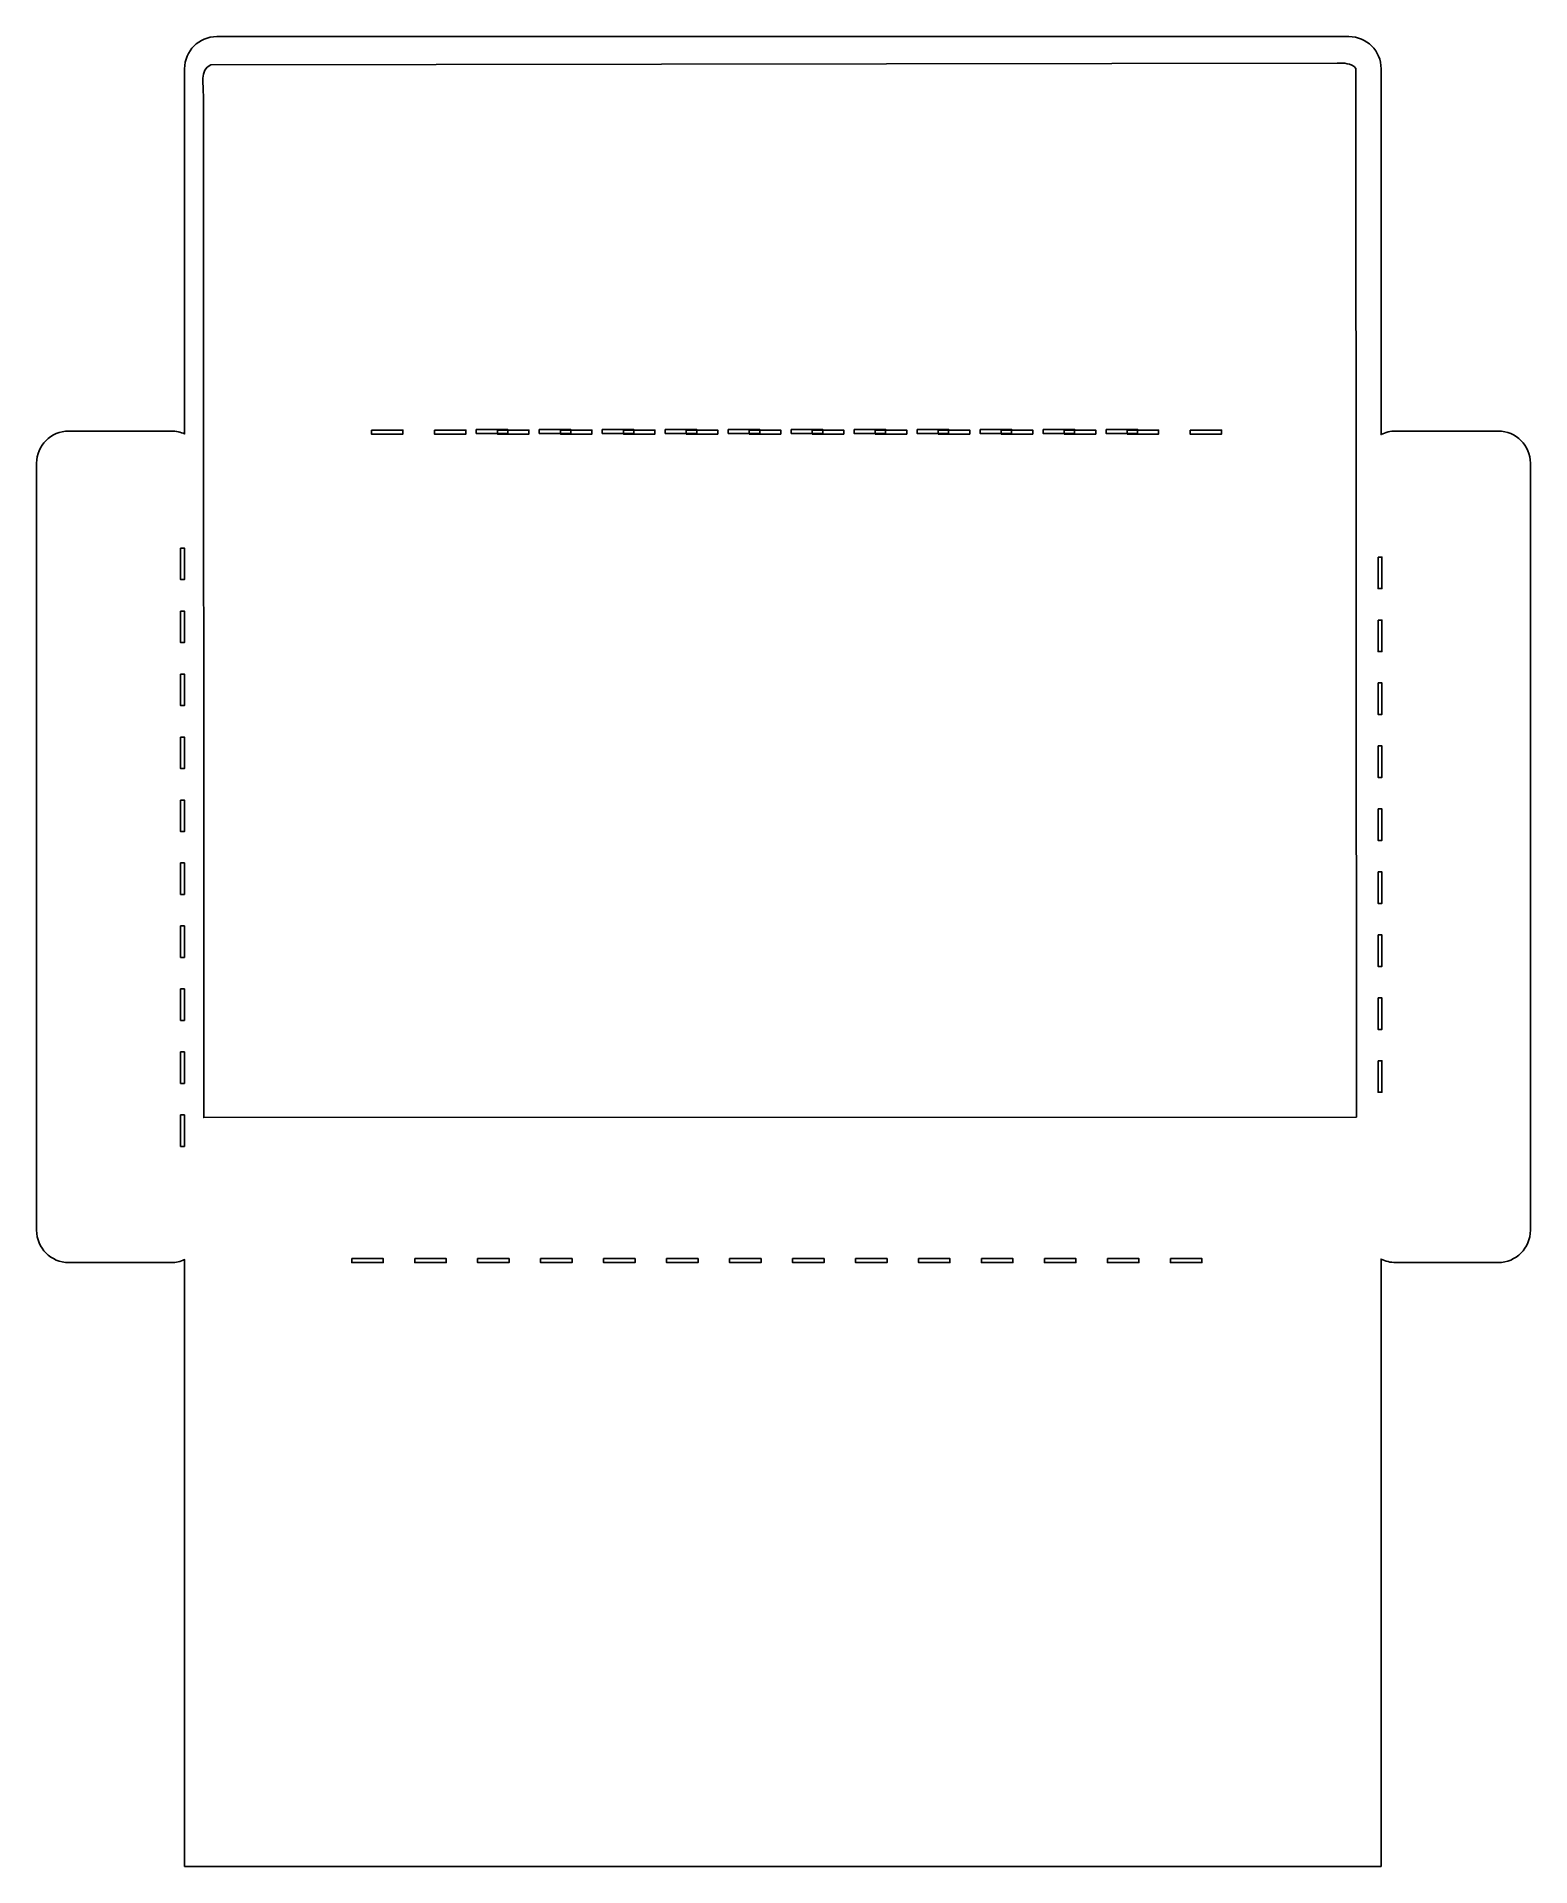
# Model space of a CAD drawing. Header units: centimetres. Extents: x -11.3 to 11.3, y -13.8 to 13.8.
import ezdxf

# ---------------------------------------------------------------- set-up
doc = ezdxf.new("R2010")
doc.units = ezdxf.units.CM
doc.header["$MEASUREMENT"] = 0
doc.layers.add('Layer 1', color=7, linetype='Continuous')

msp = doc.modelspace()

# ---------------------------------------------------------------- linework, layer by layer
at = {"layer": 'Layer 1', "color": 4, "lineweight": 25}
for points, knots in [([(-8.57126, 13.83854), (-8.84112, 13.83854), (-9.05826, 13.6214), (-9.05826, 13.35154), (-9.05826, 13.35154), (-9.05826, 13.35154), (-9.05826, 7.82919), (-9.05826, 7.82919), (-9.05826, 7.82919), (-9.11945, 7.85679), (-9.18746, 7.87218), (-9.25918, 7.87218), (-9.25918, 7.87218), (-9.25918, 7.87218), (-10.80947, 7.87218), (-10.80947, 7.87218), (-10.80947, 7.87218), (-11.07933, 7.87218), (-11.29647, 7.65504), (-11.29647, 7.38518), (-11.29647, 7.38518), (-11.29647, 7.38518), (-11.29647, -4.2168), (-11.29647, -4.2168), (-11.29647, -4.2168), (-11.29647, -4.48666), (-11.07933, -4.70463), (-10.80947, -4.70463), (-10.80947, -4.70463), (-10.80947, -4.70463), (-9.25918, -4.70463), (-9.25918, -4.70463), (-9.25918, -4.70463), (-9.18743, -4.70463), (-9.11948, -4.68843), (-9.05826, -4.66081), (-9.05826, -4.66081), (-9.05826, -4.66081), (-9.05826, -4.76582), (-9.05826, -4.76582), (-9.05826, -4.76582), (-9.05826, -4.76582), (-9.05826, -13.83855), (-9.05826, -13.83855), (-9.05826, -13.83855), (-9.05826, -13.83855), (9.03924, -13.83855), (9.03924, -13.83855), (9.03924, -13.83855), (9.03924, -13.83855), (9.03924, -4.76582), (9.03924, -4.76582), (9.03924, -4.76582), (9.03924, -4.76582), (9.03924, -4.65172), (9.03924, -4.65172), (9.03924, -4.65172), (9.10537, -4.68519), (9.18054, -4.70464), (9.26, -4.70464), (9.26, -4.70464), (9.26, -4.70464), (10.80947, -4.70464), (10.80947, -4.70464), (10.80947, -4.70464), (11.07933, -4.70464), (11.29647, -4.48668), (11.29647, -4.21681), (11.29647, -4.21681), (11.29647, -4.21681), (11.29647, 7.38517), (11.29647, 7.38517), (11.29647, 7.38517), (11.29647, 7.65503), (11.07933, 7.87217), (10.80947, 7.87217), (10.80947, 7.87217), (10.80947, 7.87217), (9.26, 7.87217), (9.26, 7.87217), (9.26, 7.87217), (9.18051, 7.87217), (9.10539, 7.85275), (9.03924, 7.81925), (9.03924, 7.81925), (9.03924, 7.81925), (9.03924, 13.35152), (9.03924, 13.35152), (9.03924, 13.35152), (9.03924, 13.62138), (8.8221, 13.83852), (8.55224, 13.83852), (8.55224, 13.83852), (8.55224, 13.83852), (-8.57126, 13.83852), (-8.57126, 13.83852), (-8.57126, 13.83852), (-8.57126, 13.83852), (-8.57126, 13.83854), (-8.57126, 13.83854)], [0, 0, 0, 0, 0.03846154, 0.03846154, 0.03846154, 0.03846154, 0.07692308, 0.07692308, 0.07692308, 0.07692308, 0.11538462, 0.11538462, 0.11538462, 0.11538462, 0.15384615, 0.15384615, 0.15384615, 0.15384615, 0.19230769, 0.19230769, 0.19230769, 0.19230769, 0.23076923, 0.23076923, 0.23076923, 0.23076923, 0.26923077, 0.26923077, 0.26923077, 0.26923077, 0.30769231, 0.30769231, 0.30769231, 0.30769231, 0.34615385, 0.34615385, 0.34615385, 0.34615385, 0.38461538, 0.38461538, 0.38461538, 0.38461538, 0.42307692, 0.42307692, 0.42307692, 0.42307692, 0.46153846, 0.46153846, 0.46153846, 0.46153846, 0.5, 0.5, 0.5, 0.5, 0.53846154, 0.53846154, 0.53846154, 0.53846154, 0.57692308, 0.57692308, 0.57692308, 0.57692308, 0.61538462, 0.61538462, 0.61538462, 0.61538462, 0.65384615, 0.65384615, 0.65384615, 0.65384615, 0.69230769, 0.69230769, 0.69230769, 0.69230769, 0.73076923, 0.73076923, 0.73076923, 0.73076923, 0.76923077, 0.76923077, 0.76923077, 0.76923077, 0.80769231, 0.80769231, 0.80769231, 0.80769231, 0.84615385, 0.84615385, 0.84615385, 0.84615385, 0.88461538, 0.88461538, 0.88461538, 0.88461538, 0.92307692, 0.92307692, 0.92307692, 0.92307692, 1, 1, 1, 1]), ([(-6.23218, 7.88706), (-6.23218, 7.88706), (-5.75593, 7.88706), (-5.75593, 7.88706), (-5.75593, 7.88706), (-5.75593, 7.88706), (-5.75593, 7.82753), (-5.75593, 7.82753), (-5.75593, 7.82753), (-5.75593, 7.82753), (-6.23218, 7.82753), (-6.23218, 7.82753), (-6.23218, 7.82753), (-6.23218, 7.82753), (-6.23218, 7.88706), (-6.23218, 7.88706)], [0, 0, 0, 0, 0.2, 0.2, 0.2, 0.2, 0.4, 0.4, 0.4, 0.4, 0.6, 0.6, 0.6, 0.6, 1, 1, 1, 1]), ([(-5.27968, 7.88706), (-5.27968, 7.88706), (-4.80343, 7.88706), (-4.80343, 7.88706), (-4.80343, 7.88706), (-4.80343, 7.88706), (-4.80343, 7.82753), (-4.80343, 7.82753), (-4.80343, 7.82753), (-4.80343, 7.82753), (-5.27968, 7.82753), (-5.27968, 7.82753), (-5.27968, 7.82753), (-5.27968, 7.82753), (-5.27968, 7.88706), (-5.27968, 7.88706)], [0, 0, 0, 0, 0.2, 0.2, 0.2, 0.2, 0.4, 0.4, 0.4, 0.4, 0.6, 0.6, 0.6, 0.6, 1, 1, 1, 1]), ([(-4.32718, 7.88706), (-4.32718, 7.88706), (-3.85093, 7.88706), (-3.85093, 7.88706), (-3.85093, 7.88706), (-3.85093, 7.88706), (-3.85093, 7.82753), (-3.85093, 7.82753), (-3.85093, 7.82753), (-3.85093, 7.82753), (-4.32718, 7.82753), (-4.32718, 7.82753), (-4.32718, 7.82753), (-4.32718, 7.82753), (-4.32718, 7.88706), (-4.32718, 7.88706)], [0, 0, 0, 0, 0.2, 0.2, 0.2, 0.2, 0.4, 0.4, 0.4, 0.4, 0.6, 0.6, 0.6, 0.6, 1, 1, 1, 1]), ([(-3.37468, 7.88706), (-3.37468, 7.88706), (-2.89843, 7.88706), (-2.89843, 7.88706), (-2.89843, 7.88706), (-2.89843, 7.88706), (-2.89843, 7.82753), (-2.89843, 7.82753), (-2.89843, 7.82753), (-2.89843, 7.82753), (-3.37468, 7.82753), (-3.37468, 7.82753), (-3.37468, 7.82753), (-3.37468, 7.82753), (-3.37468, 7.88706), (-3.37468, 7.88706)], [0, 0, 0, 0, 0.2, 0.2, 0.2, 0.2, 0.4, 0.4, 0.4, 0.4, 0.6, 0.6, 0.6, 0.6, 1, 1, 1, 1]), ([(-2.42218, 7.88706), (-2.42218, 7.88706), (-1.94593, 7.88706), (-1.94593, 7.88706), (-1.94593, 7.88706), (-1.94593, 7.88706), (-1.94593, 7.82753), (-1.94593, 7.82753), (-1.94593, 7.82753), (-1.94593, 7.82753), (-2.42218, 7.82753), (-2.42218, 7.82753), (-2.42218, 7.82753), (-2.42218, 7.82753), (-2.42218, 7.88706), (-2.42218, 7.88706)], [0, 0, 0, 0, 0.2, 0.2, 0.2, 0.2, 0.4, 0.4, 0.4, 0.4, 0.6, 0.6, 0.6, 0.6, 1, 1, 1, 1]), ([(-1.46968, 7.88706), (-1.46968, 7.88706), (-0.99343, 7.88706), (-0.99343, 7.88706), (-0.99343, 7.88706), (-0.99343, 7.88706), (-0.99343, 7.82753), (-0.99343, 7.82753), (-0.99343, 7.82753), (-0.99343, 7.82753), (-1.46968, 7.82753), (-1.46968, 7.82753), (-1.46968, 7.82753), (-1.46968, 7.82753), (-1.46968, 7.88706), (-1.46968, 7.88706)], [0, 0, 0, 0, 0.2, 0.2, 0.2, 0.2, 0.4, 0.4, 0.4, 0.4, 0.6, 0.6, 0.6, 0.6, 1, 1, 1, 1]), ([(-0.51718, 7.88706), (-0.51718, 7.88706), (-0.04093, 7.88706), (-0.04093, 7.88706), (-0.04093, 7.88706), (-0.04093, 7.88706), (-0.04093, 7.82753), (-0.04093, 7.82753), (-0.04093, 7.82753), (-0.04093, 7.82753), (-0.51718, 7.82753), (-0.51718, 7.82753), (-0.51718, 7.82753), (-0.51718, 7.82753), (-0.51718, 7.88706), (-0.51718, 7.88706)], [0, 0, 0, 0, 0.2, 0.2, 0.2, 0.2, 0.4, 0.4, 0.4, 0.4, 0.6, 0.6, 0.6, 0.6, 1, 1, 1, 1]), ([(0.43532, 7.88706), (0.43532, 7.88706), (0.91157, 7.88706), (0.91157, 7.88706), (0.91157, 7.88706), (0.91157, 7.88706), (0.91157, 7.82753), (0.91157, 7.82753), (0.91157, 7.82753), (0.91157, 7.82753), (0.43532, 7.82753), (0.43532, 7.82753), (0.43532, 7.82753), (0.43532, 7.82753), (0.43532, 7.88706), (0.43532, 7.88706)], [0, 0, 0, 0, 0.2, 0.2, 0.2, 0.2, 0.4, 0.4, 0.4, 0.4, 0.6, 0.6, 0.6, 0.6, 1, 1, 1, 1]), ([(1.38782, 7.88706), (1.38782, 7.88706), (1.86407, 7.88706), (1.86407, 7.88706), (1.86407, 7.88706), (1.86407, 7.88706), (1.86407, 7.82753), (1.86407, 7.82753), (1.86407, 7.82753), (1.86407, 7.82753), (1.38782, 7.82753), (1.38782, 7.82753), (1.38782, 7.82753), (1.38782, 7.82753), (1.38782, 7.88706), (1.38782, 7.88706)], [0, 0, 0, 0, 0.2, 0.2, 0.2, 0.2, 0.4, 0.4, 0.4, 0.4, 0.6, 0.6, 0.6, 0.6, 1, 1, 1, 1]), ([(2.34032, 7.88706), (2.34032, 7.88706), (2.81657, 7.88706), (2.81657, 7.88706), (2.81657, 7.88706), (2.81657, 7.88706), (2.81657, 7.82753), (2.81657, 7.82753), (2.81657, 7.82753), (2.81657, 7.82753), (2.34032, 7.82753), (2.34032, 7.82753), (2.34032, 7.82753), (2.34032, 7.82753), (2.34032, 7.88706), (2.34032, 7.88706)], [0, 0, 0, 0, 0.2, 0.2, 0.2, 0.2, 0.4, 0.4, 0.4, 0.4, 0.6, 0.6, 0.6, 0.6, 1, 1, 1, 1]), ([(3.29282, 7.88706), (3.29282, 7.88706), (3.76907, 7.88706), (3.76907, 7.88706), (3.76907, 7.88706), (3.76907, 7.88706), (3.76907, 7.82753), (3.76907, 7.82753), (3.76907, 7.82753), (3.76907, 7.82753), (3.29282, 7.82753), (3.29282, 7.82753), (3.29282, 7.82753), (3.29282, 7.82753), (3.29282, 7.88706), (3.29282, 7.88706)], [0, 0, 0, 0, 0.2, 0.2, 0.2, 0.2, 0.4, 0.4, 0.4, 0.4, 0.6, 0.6, 0.6, 0.6, 1, 1, 1, 1]), ([(4.24532, 7.88706), (4.24532, 7.88706), (4.72157, 7.88706), (4.72157, 7.88706), (4.72157, 7.88706), (4.72157, 7.88706), (4.72157, 7.82753), (4.72157, 7.82753), (4.72157, 7.82753), (4.72157, 7.82753), (4.24532, 7.82753), (4.24532, 7.82753), (4.24532, 7.82753), (4.24532, 7.82753), (4.24532, 7.88706), (4.24532, 7.88706)], [0, 0, 0, 0, 0.2, 0.2, 0.2, 0.2, 0.4, 0.4, 0.4, 0.4, 0.6, 0.6, 0.6, 0.6, 1, 1, 1, 1]), ([(5.19782, 7.88706), (5.19782, 7.88706), (5.67407, 7.88706), (5.67407, 7.88706), (5.67407, 7.88706), (5.67407, 7.88706), (5.67407, 7.82753), (5.67407, 7.82753), (5.67407, 7.82753), (5.67407, 7.82753), (5.19782, 7.82753), (5.19782, 7.82753), (5.19782, 7.82753), (5.19782, 7.82753), (5.19782, 7.88706), (5.19782, 7.88706)], [0, 0, 0, 0, 0.2, 0.2, 0.2, 0.2, 0.4, 0.4, 0.4, 0.4, 0.6, 0.6, 0.6, 0.6, 1, 1, 1, 1]), ([(6.15032, 7.88706), (6.15032, 7.88706), (6.62657, 7.88706), (6.62657, 7.88706), (6.62657, 7.88706), (6.62657, 7.88706), (6.62657, 7.82753), (6.62657, 7.82753), (6.62657, 7.82753), (6.62657, 7.82753), (6.15032, 7.82753), (6.15032, 7.82753), (6.15032, 7.82753), (6.15032, 7.82753), (6.15032, 7.88706), (6.15032, 7.88706)], [0, 0, 0, 0, 0.2, 0.2, 0.2, 0.2, 0.4, 0.4, 0.4, 0.4, 0.6, 0.6, 0.6, 0.6, 1, 1, 1, 1]), ([(-9.11944, 6.10113), (-9.11944, 6.10113), (-9.05991, 6.10113), (-9.05991, 6.10113), (-9.05991, 6.10113), (-9.05991, 6.10113), (-9.05991, 5.62488), (-9.05991, 5.62488), (-9.05991, 5.62488), (-9.05991, 5.62488), (-9.11944, 5.62488), (-9.11944, 5.62488), (-9.11944, 5.62488), (-9.11944, 5.62488), (-9.11944, 6.10113), (-9.11944, 6.10113)], [0, 0, 0, 0, 0.2, 0.2, 0.2, 0.2, 0.4, 0.4, 0.4, 0.4, 0.6, 0.6, 0.6, 0.6, 1, 1, 1, 1]), ([(8.99211, 5.96635), (8.99211, 5.96635), (9.05164, 5.96635), (9.05164, 5.96635), (9.05164, 5.96635), (9.05164, 5.96635), (9.05164, 5.4901), (9.05164, 5.4901), (9.05164, 5.4901), (9.05164, 5.4901), (8.99211, 5.4901), (8.99211, 5.4901), (8.99211, 5.4901), (8.99211, 5.4901), (8.99211, 5.96635), (8.99211, 5.96635)], [0, 0, 0, 0, 0.2, 0.2, 0.2, 0.2, 0.4, 0.4, 0.4, 0.4, 0.6, 0.6, 0.6, 0.6, 1, 1, 1, 1]), ([(-9.11944, 5.14863), (-9.11944, 5.14863), (-9.05991, 5.14863), (-9.05991, 5.14863), (-9.05991, 5.14863), (-9.05991, 5.14863), (-9.05991, 4.67238), (-9.05991, 4.67238), (-9.05991, 4.67238), (-9.05991, 4.67238), (-9.11944, 4.67238), (-9.11944, 4.67238), (-9.11944, 4.67238), (-9.11944, 4.67238), (-9.11944, 5.14863), (-9.11944, 5.14863)], [0, 0, 0, 0, 0.2, 0.2, 0.2, 0.2, 0.4, 0.4, 0.4, 0.4, 0.6, 0.6, 0.6, 0.6, 1, 1, 1, 1]), ([(8.99211, 5.01385), (8.99211, 5.01385), (9.05164, 5.01385), (9.05164, 5.01385), (9.05164, 5.01385), (9.05164, 5.01385), (9.05164, 4.5376), (9.05164, 4.5376), (9.05164, 4.5376), (9.05164, 4.5376), (8.99211, 4.5376), (8.99211, 4.5376), (8.99211, 4.5376), (8.99211, 4.5376), (8.99211, 5.01385), (8.99211, 5.01385)], [0, 0, 0, 0, 0.2, 0.2, 0.2, 0.2, 0.4, 0.4, 0.4, 0.4, 0.6, 0.6, 0.6, 0.6, 1, 1, 1, 1]), ([(-9.11944, 4.19613), (-9.11944, 4.19613), (-9.05991, 4.19613), (-9.05991, 4.19613), (-9.05991, 4.19613), (-9.05991, 4.19613), (-9.05991, 3.71988), (-9.05991, 3.71988), (-9.05991, 3.71988), (-9.05991, 3.71988), (-9.11944, 3.71988), (-9.11944, 3.71988), (-9.11944, 3.71988), (-9.11944, 3.71988), (-9.11944, 4.19613), (-9.11944, 4.19613)], [0, 0, 0, 0, 0.2, 0.2, 0.2, 0.2, 0.4, 0.4, 0.4, 0.4, 0.6, 0.6, 0.6, 0.6, 1, 1, 1, 1]), ([(8.99211, 4.06135), (8.99211, 4.06135), (9.05164, 4.06135), (9.05164, 4.06135), (9.05164, 4.06135), (9.05164, 4.06135), (9.05164, 3.5851), (9.05164, 3.5851), (9.05164, 3.5851), (9.05164, 3.5851), (8.99211, 3.5851), (8.99211, 3.5851), (8.99211, 3.5851), (8.99211, 3.5851), (8.99211, 4.06135), (8.99211, 4.06135)], [0, 0, 0, 0, 0.2, 0.2, 0.2, 0.2, 0.4, 0.4, 0.4, 0.4, 0.6, 0.6, 0.6, 0.6, 1, 1, 1, 1]), ([(-9.11944, 3.24363), (-9.11944, 3.24363), (-9.05991, 3.24363), (-9.05991, 3.24363), (-9.05991, 3.24363), (-9.05991, 3.24363), (-9.05991, 2.76738), (-9.05991, 2.76738), (-9.05991, 2.76738), (-9.05991, 2.76738), (-9.11944, 2.76738), (-9.11944, 2.76738), (-9.11944, 2.76738), (-9.11944, 2.76738), (-9.11944, 3.24363), (-9.11944, 3.24363)], [0, 0, 0, 0, 0.2, 0.2, 0.2, 0.2, 0.4, 0.4, 0.4, 0.4, 0.6, 0.6, 0.6, 0.6, 1, 1, 1, 1]), ([(8.99211, 3.10885), (8.99211, 3.10885), (9.05164, 3.10885), (9.05164, 3.10885), (9.05164, 3.10885), (9.05164, 3.10885), (9.05164, 2.6326), (9.05164, 2.6326), (9.05164, 2.6326), (9.05164, 2.6326), (8.99211, 2.6326), (8.99211, 2.6326), (8.99211, 2.6326), (8.99211, 2.6326), (8.99211, 3.10885), (8.99211, 3.10885)], [0, 0, 0, 0, 0.2, 0.2, 0.2, 0.2, 0.4, 0.4, 0.4, 0.4, 0.6, 0.6, 0.6, 0.6, 1, 1, 1, 1]), ([(-9.11944, 2.29113), (-9.11944, 2.29113), (-9.05991, 2.29113), (-9.05991, 2.29113), (-9.05991, 2.29113), (-9.05991, 2.29113), (-9.05991, 1.81488), (-9.05991, 1.81488), (-9.05991, 1.81488), (-9.05991, 1.81488), (-9.11944, 1.81488), (-9.11944, 1.81488), (-9.11944, 1.81488), (-9.11944, 1.81488), (-9.11944, 2.29113), (-9.11944, 2.29113)], [0, 0, 0, 0, 0.2, 0.2, 0.2, 0.2, 0.4, 0.4, 0.4, 0.4, 0.6, 0.6, 0.6, 0.6, 1, 1, 1, 1]), ([(8.99211, 2.15635), (8.99211, 2.15635), (9.05164, 2.15635), (9.05164, 2.15635), (9.05164, 2.15635), (9.05164, 2.15635), (9.05164, 1.6801), (9.05164, 1.6801), (9.05164, 1.6801), (9.05164, 1.6801), (8.99211, 1.6801), (8.99211, 1.6801), (8.99211, 1.6801), (8.99211, 1.6801), (8.99211, 2.15635), (8.99211, 2.15635)], [0, 0, 0, 0, 0.2, 0.2, 0.2, 0.2, 0.4, 0.4, 0.4, 0.4, 0.6, 0.6, 0.6, 0.6, 1, 1, 1, 1]), ([(-9.11944, 1.33863), (-9.11944, 1.33863), (-9.05991, 1.33863), (-9.05991, 1.33863), (-9.05991, 1.33863), (-9.05991, 1.33863), (-9.05991, 0.86238), (-9.05991, 0.86238), (-9.05991, 0.86238), (-9.05991, 0.86238), (-9.11944, 0.86238), (-9.11944, 0.86238), (-9.11944, 0.86238), (-9.11944, 0.86238), (-9.11944, 1.33863), (-9.11944, 1.33863)], [0, 0, 0, 0, 0.2, 0.2, 0.2, 0.2, 0.4, 0.4, 0.4, 0.4, 0.6, 0.6, 0.6, 0.6, 1, 1, 1, 1]), ([(8.99211, 1.20385), (8.99211, 1.20385), (9.05164, 1.20385), (9.05164, 1.20385), (9.05164, 1.20385), (9.05164, 1.20385), (9.05164, 0.7276), (9.05164, 0.7276), (9.05164, 0.7276), (9.05164, 0.7276), (8.99211, 0.7276), (8.99211, 0.7276), (8.99211, 0.7276), (8.99211, 0.7276), (8.99211, 1.20385), (8.99211, 1.20385)], [0, 0, 0, 0, 0.2, 0.2, 0.2, 0.2, 0.4, 0.4, 0.4, 0.4, 0.6, 0.6, 0.6, 0.6, 1, 1, 1, 1]), ([(-9.11944, 0.38613), (-9.11944, 0.38613), (-9.05991, 0.38613), (-9.05991, 0.38613), (-9.05991, 0.38613), (-9.05991, 0.38613), (-9.05991, -0.09012), (-9.05991, -0.09012), (-9.05991, -0.09012), (-9.05991, -0.09012), (-9.11944, -0.09012), (-9.11944, -0.09012), (-9.11944, -0.09012), (-9.11944, -0.09012), (-9.11944, 0.38613), (-9.11944, 0.38613)], [0, 0, 0, 0, 0.2, 0.2, 0.2, 0.2, 0.4, 0.4, 0.4, 0.4, 0.6, 0.6, 0.6, 0.6, 1, 1, 1, 1]), ([(8.99211, 0.25135), (8.99211, 0.25135), (9.05164, 0.25135), (9.05164, 0.25135), (9.05164, 0.25135), (9.05164, 0.25135), (9.05164, -0.2249), (9.05164, -0.2249), (9.05164, -0.2249), (9.05164, -0.2249), (8.99211, -0.2249), (8.99211, -0.2249), (8.99211, -0.2249), (8.99211, -0.2249), (8.99211, 0.25135), (8.99211, 0.25135)], [0, 0, 0, 0, 0.2, 0.2, 0.2, 0.2, 0.4, 0.4, 0.4, 0.4, 0.6, 0.6, 0.6, 0.6, 1, 1, 1, 1]), ([(-9.11944, -0.56637), (-9.11944, -0.56637), (-9.05991, -0.56637), (-9.05991, -0.56637), (-9.05991, -0.56637), (-9.05991, -0.56637), (-9.05991, -1.04262), (-9.05991, -1.04262), (-9.05991, -1.04262), (-9.05991, -1.04262), (-9.11944, -1.04262), (-9.11944, -1.04262), (-9.11944, -1.04262), (-9.11944, -1.04262), (-9.11944, -0.56637), (-9.11944, -0.56637)], [0, 0, 0, 0, 0.2, 0.2, 0.2, 0.2, 0.4, 0.4, 0.4, 0.4, 0.6, 0.6, 0.6, 0.6, 1, 1, 1, 1]), ([(8.99211, -0.70115), (8.99211, -0.70115), (9.05164, -0.70115), (9.05164, -0.70115), (9.05164, -0.70115), (9.05164, -0.70115), (9.05164, -1.1774), (9.05164, -1.1774), (9.05164, -1.1774), (9.05164, -1.1774), (8.99211, -1.1774), (8.99211, -1.1774), (8.99211, -1.1774), (8.99211, -1.1774), (8.99211, -0.70115), (8.99211, -0.70115)], [0, 0, 0, 0, 0.2, 0.2, 0.2, 0.2, 0.4, 0.4, 0.4, 0.4, 0.6, 0.6, 0.6, 0.6, 1, 1, 1, 1]), ([(-9.11944, -1.51887), (-9.11944, -1.51887), (-9.05991, -1.51887), (-9.05991, -1.51887), (-9.05991, -1.51887), (-9.05991, -1.51887), (-9.05991, -1.99512), (-9.05991, -1.99512), (-9.05991, -1.99512), (-9.05991, -1.99512), (-9.11944, -1.99512), (-9.11944, -1.99512), (-9.11944, -1.99512), (-9.11944, -1.99512), (-9.11944, -1.51887), (-9.11944, -1.51887)], [0, 0, 0, 0, 0.2, 0.2, 0.2, 0.2, 0.4, 0.4, 0.4, 0.4, 0.6, 0.6, 0.6, 0.6, 1, 1, 1, 1]), ([(8.99211, -1.65365), (8.99211, -1.65365), (9.05164, -1.65365), (9.05164, -1.65365), (9.05164, -1.65365), (9.05164, -1.65365), (9.05164, -2.1299), (9.05164, -2.1299), (9.05164, -2.1299), (9.05164, -2.1299), (8.99211, -2.1299), (8.99211, -2.1299), (8.99211, -2.1299), (8.99211, -2.1299), (8.99211, -1.65365), (8.99211, -1.65365)], [0, 0, 0, 0, 0.2, 0.2, 0.2, 0.2, 0.4, 0.4, 0.4, 0.4, 0.6, 0.6, 0.6, 0.6, 1, 1, 1, 1]), ([(-9.11944, -2.47137), (-9.11944, -2.47137), (-9.05991, -2.47137), (-9.05991, -2.47137), (-9.05991, -2.47137), (-9.05991, -2.47137), (-9.05991, -2.94762), (-9.05991, -2.94762), (-9.05991, -2.94762), (-9.05991, -2.94762), (-9.11944, -2.94762), (-9.11944, -2.94762), (-9.11944, -2.94762), (-9.11944, -2.94762), (-9.11944, -2.47137), (-9.11944, -2.47137)], [0, 0, 0, 0, 0.2, 0.2, 0.2, 0.2, 0.4, 0.4, 0.4, 0.4, 0.6, 0.6, 0.6, 0.6, 1, 1, 1, 1]), ([(-6.53066, -4.64509), (-6.53066, -4.64509), (-6.05441, -4.64509), (-6.05441, -4.64509), (-6.05441, -4.64509), (-6.05441, -4.64509), (-6.05441, -4.70462), (-6.05441, -4.70462), (-6.05441, -4.70462), (-6.05441, -4.70462), (-6.53066, -4.70462), (-6.53066, -4.70462), (-6.53066, -4.70462), (-6.53066, -4.70462), (-6.53066, -4.64509), (-6.53066, -4.64509)], [0, 0, 0, 0, 0.2, 0.2, 0.2, 0.2, 0.4, 0.4, 0.4, 0.4, 0.6, 0.6, 0.6, 0.6, 1, 1, 1, 1]), ([(-5.57816, -4.64509), (-5.57816, -4.64509), (-5.10191, -4.64509), (-5.10191, -4.64509), (-5.10191, -4.64509), (-5.10191, -4.64509), (-5.10191, -4.70462), (-5.10191, -4.70462), (-5.10191, -4.70462), (-5.10191, -4.70462), (-5.57816, -4.70462), (-5.57816, -4.70462), (-5.57816, -4.70462), (-5.57816, -4.70462), (-5.57816, -4.64509), (-5.57816, -4.64509)], [0, 0, 0, 0, 0.2, 0.2, 0.2, 0.2, 0.4, 0.4, 0.4, 0.4, 0.6, 0.6, 0.6, 0.6, 1, 1, 1, 1]), ([(-4.62566, -4.64509), (-4.62566, -4.64509), (-4.14941, -4.64509), (-4.14941, -4.64509), (-4.14941, -4.64509), (-4.14941, -4.64509), (-4.14941, -4.70462), (-4.14941, -4.70462), (-4.14941, -4.70462), (-4.14941, -4.70462), (-4.62566, -4.70462), (-4.62566, -4.70462), (-4.62566, -4.70462), (-4.62566, -4.70462), (-4.62566, -4.64509), (-4.62566, -4.64509)], [0, 0, 0, 0, 0.2, 0.2, 0.2, 0.2, 0.4, 0.4, 0.4, 0.4, 0.6, 0.6, 0.6, 0.6, 1, 1, 1, 1]), ([(-3.67316, -4.64509), (-3.67316, -4.64509), (-3.19691, -4.64509), (-3.19691, -4.64509), (-3.19691, -4.64509), (-3.19691, -4.64509), (-3.19691, -4.70462), (-3.19691, -4.70462), (-3.19691, -4.70462), (-3.19691, -4.70462), (-3.67316, -4.70462), (-3.67316, -4.70462), (-3.67316, -4.70462), (-3.67316, -4.70462), (-3.67316, -4.64509), (-3.67316, -4.64509)], [0, 0, 0, 0, 0.2, 0.2, 0.2, 0.2, 0.4, 0.4, 0.4, 0.4, 0.6, 0.6, 0.6, 0.6, 1, 1, 1, 1]), ([(-2.72066, -4.64509), (-2.72066, -4.64509), (-2.24441, -4.64509), (-2.24441, -4.64509), (-2.24441, -4.64509), (-2.24441, -4.64509), (-2.24441, -4.70462), (-2.24441, -4.70462), (-2.24441, -4.70462), (-2.24441, -4.70462), (-2.72066, -4.70462), (-2.72066, -4.70462), (-2.72066, -4.70462), (-2.72066, -4.70462), (-2.72066, -4.64509), (-2.72066, -4.64509)], [0, 0, 0, 0, 0.2, 0.2, 0.2, 0.2, 0.4, 0.4, 0.4, 0.4, 0.6, 0.6, 0.6, 0.6, 1, 1, 1, 1]), ([(-1.76816, -4.64509), (-1.76816, -4.64509), (-1.29191, -4.64509), (-1.29191, -4.64509), (-1.29191, -4.64509), (-1.29191, -4.64509), (-1.29191, -4.70462), (-1.29191, -4.70462), (-1.29191, -4.70462), (-1.29191, -4.70462), (-1.76816, -4.70462), (-1.76816, -4.70462), (-1.76816, -4.70462), (-1.76816, -4.70462), (-1.76816, -4.64509), (-1.76816, -4.64509)], [0, 0, 0, 0, 0.2, 0.2, 0.2, 0.2, 0.4, 0.4, 0.4, 0.4, 0.6, 0.6, 0.6, 0.6, 1, 1, 1, 1]), ([(-0.81566, -4.64509), (-0.81566, -4.64509), (-0.33941, -4.64509), (-0.33941, -4.64509), (-0.33941, -4.64509), (-0.33941, -4.64509), (-0.33941, -4.70462), (-0.33941, -4.70462), (-0.33941, -4.70462), (-0.33941, -4.70462), (-0.81566, -4.70462), (-0.81566, -4.70462), (-0.81566, -4.70462), (-0.81566, -4.70462), (-0.81566, -4.64509), (-0.81566, -4.64509)], [0, 0, 0, 0, 0.2, 0.2, 0.2, 0.2, 0.4, 0.4, 0.4, 0.4, 0.6, 0.6, 0.6, 0.6, 1, 1, 1, 1]), ([(0.13684, -4.64509), (0.13684, -4.64509), (0.61309, -4.64509), (0.61309, -4.64509), (0.61309, -4.64509), (0.61309, -4.64509), (0.61309, -4.70462), (0.61309, -4.70462), (0.61309, -4.70462), (0.61309, -4.70462), (0.13684, -4.70462), (0.13684, -4.70462), (0.13684, -4.70462), (0.13684, -4.70462), (0.13684, -4.64509), (0.13684, -4.64509)], [0, 0, 0, 0, 0.2, 0.2, 0.2, 0.2, 0.4, 0.4, 0.4, 0.4, 0.6, 0.6, 0.6, 0.6, 1, 1, 1, 1]), ([(1.08934, -4.64509), (1.08934, -4.64509), (1.56559, -4.64509), (1.56559, -4.64509), (1.56559, -4.64509), (1.56559, -4.64509), (1.56559, -4.70462), (1.56559, -4.70462), (1.56559, -4.70462), (1.56559, -4.70462), (1.08934, -4.70462), (1.08934, -4.70462), (1.08934, -4.70462), (1.08934, -4.70462), (1.08934, -4.64509), (1.08934, -4.64509)], [0, 0, 0, 0, 0.2, 0.2, 0.2, 0.2, 0.4, 0.4, 0.4, 0.4, 0.6, 0.6, 0.6, 0.6, 1, 1, 1, 1]), ([(2.04184, -4.64509), (2.04184, -4.64509), (2.51809, -4.64509), (2.51809, -4.64509), (2.51809, -4.64509), (2.51809, -4.64509), (2.51809, -4.70462), (2.51809, -4.70462), (2.51809, -4.70462), (2.51809, -4.70462), (2.04184, -4.70462), (2.04184, -4.70462), (2.04184, -4.70462), (2.04184, -4.70462), (2.04184, -4.64509), (2.04184, -4.64509)], [0, 0, 0, 0, 0.2, 0.2, 0.2, 0.2, 0.4, 0.4, 0.4, 0.4, 0.6, 0.6, 0.6, 0.6, 1, 1, 1, 1]), ([(2.99434, -4.64509), (2.99434, -4.64509), (3.47059, -4.64509), (3.47059, -4.64509), (3.47059, -4.64509), (3.47059, -4.64509), (3.47059, -4.70462), (3.47059, -4.70462), (3.47059, -4.70462), (3.47059, -4.70462), (2.99434, -4.70462), (2.99434, -4.70462), (2.99434, -4.70462), (2.99434, -4.70462), (2.99434, -4.64509), (2.99434, -4.64509)], [0, 0, 0, 0, 0.2, 0.2, 0.2, 0.2, 0.4, 0.4, 0.4, 0.4, 0.6, 0.6, 0.6, 0.6, 1, 1, 1, 1]), ([(3.94684, -4.64509), (3.94684, -4.64509), (4.42309, -4.64509), (4.42309, -4.64509), (4.42309, -4.64509), (4.42309, -4.64509), (4.42309, -4.70462), (4.42309, -4.70462), (4.42309, -4.70462), (4.42309, -4.70462), (3.94684, -4.70462), (3.94684, -4.70462), (3.94684, -4.70462), (3.94684, -4.70462), (3.94684, -4.64509), (3.94684, -4.64509)], [0, 0, 0, 0, 0.2, 0.2, 0.2, 0.2, 0.4, 0.4, 0.4, 0.4, 0.6, 0.6, 0.6, 0.6, 1, 1, 1, 1]), ([(4.89934, -4.64509), (4.89934, -4.64509), (5.37559, -4.64509), (5.37559, -4.64509), (5.37559, -4.64509), (5.37559, -4.64509), (5.37559, -4.70462), (5.37559, -4.70462), (5.37559, -4.70462), (5.37559, -4.70462), (4.89934, -4.70462), (4.89934, -4.70462), (4.89934, -4.70462), (4.89934, -4.70462), (4.89934, -4.64509), (4.89934, -4.64509)], [0, 0, 0, 0, 0.2, 0.2, 0.2, 0.2, 0.4, 0.4, 0.4, 0.4, 0.6, 0.6, 0.6, 0.6, 1, 1, 1, 1]), ([(5.85184, -4.64509), (5.85184, -4.64509), (6.32809, -4.64509), (6.32809, -4.64509), (6.32809, -4.64509), (6.32809, -4.64509), (6.32809, -4.70462), (6.32809, -4.70462), (6.32809, -4.70462), (6.32809, -4.70462), (5.85184, -4.70462), (5.85184, -4.70462), (5.85184, -4.70462), (5.85184, -4.70462), (5.85184, -4.64509), (5.85184, -4.64509)], [0, 0, 0, 0, 0.2, 0.2, 0.2, 0.2, 0.4, 0.4, 0.4, 0.4, 0.6, 0.6, 0.6, 0.6, 1, 1, 1, 1])]:
    msp.add_open_spline(points, degree=3, knots=knots, dxfattribs=at)
at = {"layer": 'Layer 1', "color": 136, "lineweight": 25}
for points, knots in [([(8.37365, 13.43753), (8.37365, 13.43753), (-8.66138, 13.41273), (-8.66138, 13.41273), (-8.66138, 13.41273), (-8.83449, 13.33758), (-8.76991, 13.09597), (-8.77383, 12.94806), (-8.77383, 12.94806), (-8.77383, 12.94806), (-8.76722, -2.5127), (-8.76722, -2.5127), (-8.76722, -2.5127), (-8.76722, -2.5127), (8.66469, -2.50362), (8.66469, -2.50362), (8.66469, -2.50362), (8.66469, -2.50362), (8.65642, 13.35815), (8.65642, 13.35815), (8.65642, 13.35815), (8.58982, 13.43949), (8.46914, 13.43825), (8.37365, 13.43753)], [0, 0, 0, 0, 0.14285714, 0.14285714, 0.14285714, 0.14285714, 0.28571429, 0.28571429, 0.28571429, 0.28571429, 0.42857143, 0.42857143, 0.42857143, 0.42857143, 0.57142857, 0.57142857, 0.57142857, 0.57142857, 0.71428571, 0.71428571, 0.71428571, 0.71428571, 1, 1, 1, 1]), ([(-4.64633, 7.89699), (-4.64633, 7.89699), (-4.17008, 7.89699), (-4.17008, 7.89699), (-4.17008, 7.89699), (-4.17008, 7.89699), (-4.17008, 7.83746), (-4.17008, 7.83746), (-4.17008, 7.83746), (-4.17008, 7.83746), (-4.64633, 7.83746), (-4.64633, 7.83746), (-4.64633, 7.83746), (-4.64633, 7.83746), (-4.64633, 7.89699), (-4.64633, 7.89699)], [0, 0, 0, 0, 0.2, 0.2, 0.2, 0.2, 0.4, 0.4, 0.4, 0.4, 0.6, 0.6, 0.6, 0.6, 1, 1, 1, 1]), ([(-3.69383, 7.89699), (-3.69383, 7.89699), (-3.21758, 7.89699), (-3.21758, 7.89699), (-3.21758, 7.89699), (-3.21758, 7.89699), (-3.21758, 7.83746), (-3.21758, 7.83746), (-3.21758, 7.83746), (-3.21758, 7.83746), (-3.69383, 7.83746), (-3.69383, 7.83746), (-3.69383, 7.83746), (-3.69383, 7.83746), (-3.69383, 7.89699), (-3.69383, 7.89699)], [0, 0, 0, 0, 0.2, 0.2, 0.2, 0.2, 0.4, 0.4, 0.4, 0.4, 0.6, 0.6, 0.6, 0.6, 1, 1, 1, 1]), ([(-2.74133, 7.89699), (-2.74133, 7.89699), (-2.26508, 7.89699), (-2.26508, 7.89699), (-2.26508, 7.89699), (-2.26508, 7.89699), (-2.26508, 7.83746), (-2.26508, 7.83746), (-2.26508, 7.83746), (-2.26508, 7.83746), (-2.74133, 7.83746), (-2.74133, 7.83746), (-2.74133, 7.83746), (-2.74133, 7.83746), (-2.74133, 7.89699), (-2.74133, 7.89699)], [0, 0, 0, 0, 0.2, 0.2, 0.2, 0.2, 0.4, 0.4, 0.4, 0.4, 0.6, 0.6, 0.6, 0.6, 1, 1, 1, 1]), ([(-1.78883, 7.89699), (-1.78883, 7.89699), (-1.31258, 7.89699), (-1.31258, 7.89699), (-1.31258, 7.89699), (-1.31258, 7.89699), (-1.31258, 7.83746), (-1.31258, 7.83746), (-1.31258, 7.83746), (-1.31258, 7.83746), (-1.78883, 7.83746), (-1.78883, 7.83746), (-1.78883, 7.83746), (-1.78883, 7.83746), (-1.78883, 7.89699), (-1.78883, 7.89699)], [0, 0, 0, 0, 0.2, 0.2, 0.2, 0.2, 0.4, 0.4, 0.4, 0.4, 0.6, 0.6, 0.6, 0.6, 1, 1, 1, 1]), ([(-0.83633, 7.89699), (-0.83633, 7.89699), (-0.36008, 7.89699), (-0.36008, 7.89699), (-0.36008, 7.89699), (-0.36008, 7.89699), (-0.36008, 7.83746), (-0.36008, 7.83746), (-0.36008, 7.83746), (-0.36008, 7.83746), (-0.83633, 7.83746), (-0.83633, 7.83746), (-0.83633, 7.83746), (-0.83633, 7.83746), (-0.83633, 7.89699), (-0.83633, 7.89699)], [0, 0, 0, 0, 0.2, 0.2, 0.2, 0.2, 0.4, 0.4, 0.4, 0.4, 0.6, 0.6, 0.6, 0.6, 1, 1, 1, 1]), ([(0.11617, 7.89699), (0.11617, 7.89699), (0.59242, 7.89699), (0.59242, 7.89699), (0.59242, 7.89699), (0.59242, 7.89699), (0.59242, 7.83746), (0.59242, 7.83746), (0.59242, 7.83746), (0.59242, 7.83746), (0.11617, 7.83746), (0.11617, 7.83746), (0.11617, 7.83746), (0.11617, 7.83746), (0.11617, 7.89699), (0.11617, 7.89699)], [0, 0, 0, 0, 0.2, 0.2, 0.2, 0.2, 0.4, 0.4, 0.4, 0.4, 0.6, 0.6, 0.6, 0.6, 1, 1, 1, 1]), ([(1.06867, 7.89699), (1.06867, 7.89699), (1.54492, 7.89699), (1.54492, 7.89699), (1.54492, 7.89699), (1.54492, 7.89699), (1.54492, 7.83746), (1.54492, 7.83746), (1.54492, 7.83746), (1.54492, 7.83746), (1.06867, 7.83746), (1.06867, 7.83746), (1.06867, 7.83746), (1.06867, 7.83746), (1.06867, 7.89699), (1.06867, 7.89699)], [0, 0, 0, 0, 0.2, 0.2, 0.2, 0.2, 0.4, 0.4, 0.4, 0.4, 0.6, 0.6, 0.6, 0.6, 1, 1, 1, 1]), ([(2.02117, 7.89699), (2.02117, 7.89699), (2.49742, 7.89699), (2.49742, 7.89699), (2.49742, 7.89699), (2.49742, 7.89699), (2.49742, 7.83746), (2.49742, 7.83746), (2.49742, 7.83746), (2.49742, 7.83746), (2.02117, 7.83746), (2.02117, 7.83746), (2.02117, 7.83746), (2.02117, 7.83746), (2.02117, 7.89699), (2.02117, 7.89699)], [0, 0, 0, 0, 0.2, 0.2, 0.2, 0.2, 0.4, 0.4, 0.4, 0.4, 0.6, 0.6, 0.6, 0.6, 1, 1, 1, 1]), ([(2.97367, 7.89699), (2.97367, 7.89699), (3.44992, 7.89699), (3.44992, 7.89699), (3.44992, 7.89699), (3.44992, 7.89699), (3.44992, 7.83746), (3.44992, 7.83746), (3.44992, 7.83746), (3.44992, 7.83746), (2.97367, 7.83746), (2.97367, 7.83746), (2.97367, 7.83746), (2.97367, 7.83746), (2.97367, 7.89699), (2.97367, 7.89699)], [0, 0, 0, 0, 0.2, 0.2, 0.2, 0.2, 0.4, 0.4, 0.4, 0.4, 0.6, 0.6, 0.6, 0.6, 1, 1, 1, 1]), ([(3.92617, 7.89699), (3.92617, 7.89699), (4.40242, 7.89699), (4.40242, 7.89699), (4.40242, 7.89699), (4.40242, 7.89699), (4.40242, 7.83746), (4.40242, 7.83746), (4.40242, 7.83746), (4.40242, 7.83746), (3.92617, 7.83746), (3.92617, 7.83746), (3.92617, 7.83746), (3.92617, 7.83746), (3.92617, 7.89699), (3.92617, 7.89699)], [0, 0, 0, 0, 0.2, 0.2, 0.2, 0.2, 0.4, 0.4, 0.4, 0.4, 0.6, 0.6, 0.6, 0.6, 1, 1, 1, 1]), ([(4.87867, 7.89699), (4.87867, 7.89699), (5.35492, 7.89699), (5.35492, 7.89699), (5.35492, 7.89699), (5.35492, 7.89699), (5.35492, 7.83746), (5.35492, 7.83746), (5.35492, 7.83746), (5.35492, 7.83746), (4.87867, 7.83746), (4.87867, 7.83746), (4.87867, 7.83746), (4.87867, 7.83746), (4.87867, 7.89699), (4.87867, 7.89699)], [0, 0, 0, 0, 0.2, 0.2, 0.2, 0.2, 0.4, 0.4, 0.4, 0.4, 0.6, 0.6, 0.6, 0.6, 1, 1, 1, 1])]:
    msp.add_open_spline(points, degree=3, knots=knots, dxfattribs=at)

doc.saveas('drawing.dxf')
